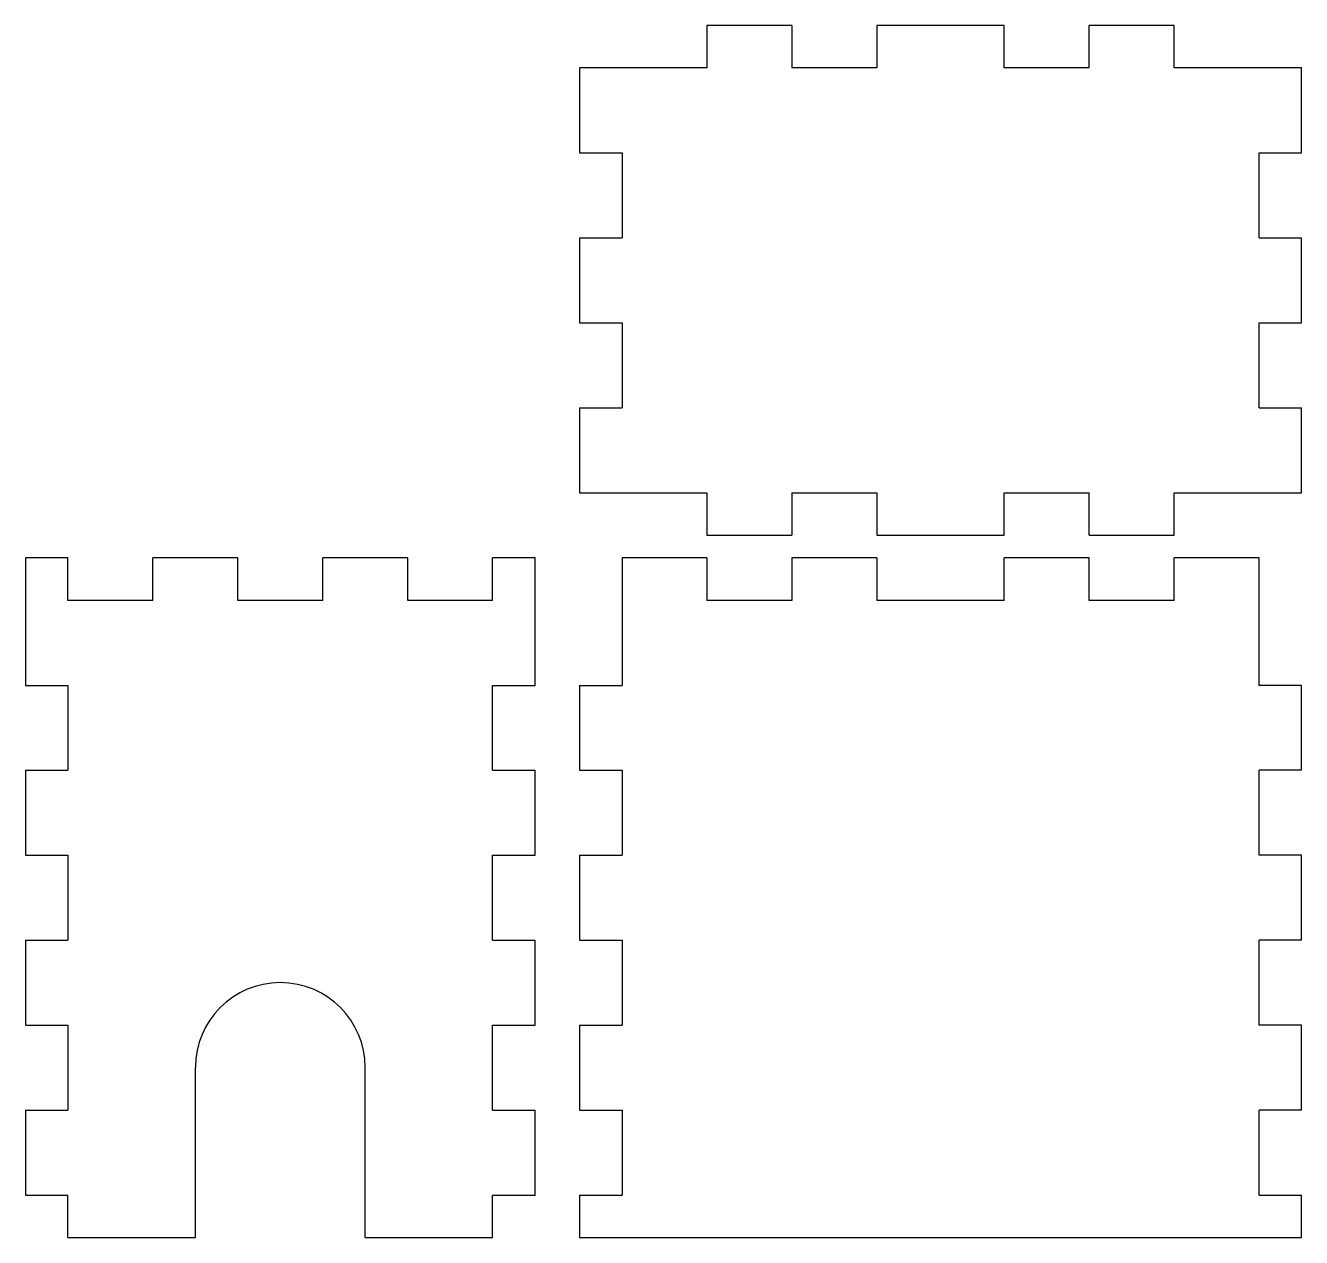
# Model space of a CAD drawing. Extents: x 0 to 191, y 0 to 181.
import ezdxf

# ---------------------------------------------------------------- set-up
doc = ezdxf.new("R2010")
doc.units = 0
doc.layers.add('CAD', color=7, linetype='CONTINUOUS')

msp = doc.modelspace()

# ---------------------------------------------------------------- linework, layer by layer
at = {"layer": 'CAD', "color": 5, "linetype": 'CONTINUOUS'}
for p, q in [((101.9, 181.2), (101.9, 174.85)), ((114.6, 181.2), (101.9, 181.2)), ((114.6, 181.2), (114.6, 174.85)), ((127.3, 181.2), (127.3, 174.85)), ((146.35, 181.2), (127.3, 181.2)), ((146.35, 174.85), (146.35, 181.2)), ((159.05, 174.85), (159.05, 181.2)), ((171.75, 181.2), (159.05, 181.2)), ((171.75, 174.85), (171.75, 181.2)), ((82.85, 174.85), (82.85, 162.15)), ((89.2, 174.85), (82.85, 174.85)), ((101.9, 174.85), (89.2, 174.85)), ((127.3, 174.85), (114.6, 174.85)), ((159.05, 174.85), (146.35, 174.85)), ((184.45, 174.85), (171.75, 174.85)), ((190.8, 174.85), (184.45, 174.85)), ((190.8, 162.15), (190.8, 174.85)), ((82.85, 162.15), (89.2, 162.15)), ((89.2, 162.15), (89.2, 149.45)), ((184.45, 162.15), (190.8, 162.15)), ((184.45, 149.45), (184.45, 162.15)), ((82.85, 149.45), (89.2, 149.45)), ((82.85, 149.45), (82.85, 136.75)), ((184.45, 149.45), (190.8, 149.45)), ((190.8, 136.75), (190.8, 149.45)), ((82.85, 136.75), (89.2, 136.75)), ((89.2, 136.75), (89.2, 124.05)), ((184.45, 124.05), (184.45, 136.75)), ((184.45, 136.75), (190.8, 136.75)), ((82.85, 124.05), (89.2, 124.05)), ((82.85, 124.05), (82.85, 111.35)), ((184.45, 124.05), (190.8, 124.05)), ((190.8, 111.35), (190.8, 124.05)), ((82.85, 111.35), (89.2, 111.35)), ((89.2, 111.35), (101.9, 111.35)), ((101.9, 111.35), (101.9, 105)), ((114.6, 111.35), (114.6, 105)), ((114.6, 111.35), (127.3, 111.35)), ((127.3, 111.35), (127.3, 105)), ((146.35, 105), (146.35, 111.35)), ((146.35, 111.35), (159.05, 111.35)), ((159.05, 105), (159.05, 111.35)), ((171.75, 105), (171.75, 111.35)), ((171.75, 111.35), (184.45, 111.35)), ((184.45, 111.35), (190.8, 111.35)), ((101.9, 105), (114.6, 105)), ((127.3, 105), (146.35, 105)), ((159.05, 105), (171.75, 105)), ((0, 101.6), (0, 82.55)), ((6.35, 101.6), (0, 101.6)), ((6.35, 95.25), (6.35, 101.6)), ((19.05, 95.25), (19.05, 101.6)), ((31.75, 101.6), (19.05, 101.6)), ((31.75, 95.25), (31.75, 101.6)), ((44.45, 95.25), (44.45, 101.6)), ((57.15, 101.6), (44.45, 101.6)), ((57.15, 95.25), (57.15, 101.6)), ((76.2, 101.6), (69.85, 101.6)), ((69.85, 95.25), (69.85, 101.6)), ((76.2, 82.55), (76.2, 101.6)), ((89.2, 101.6), (89.2, 95.25)), ((101.9, 101.6), (89.2, 101.6)), ((101.9, 101.6), (101.9, 95.25)), ((114.6, 101.6), (114.6, 95.25)), ((127.3, 101.6), (114.6, 101.6)), ((127.3, 101.6), (127.3, 95.25)), ((146.35, 95.25), (146.35, 101.6)), ((159.05, 101.6), (146.35, 101.6)), ((159.05, 95.25), (159.05, 101.6)), ((184.45, 101.6), (171.75, 101.6)), ((171.75, 95.25), (171.75, 101.6)), ((184.45, 95.25), (184.45, 101.6)), ((19.05, 95.25), (6.35, 95.25)), ((44.45, 95.25), (31.75, 95.25)), ((69.85, 95.25), (57.15, 95.25)), ((89.2, 95.25), (89.2, 82.55)), ((114.6, 95.25), (101.9, 95.25)), ((146.35, 95.25), (127.3, 95.25)), ((171.75, 95.25), (159.05, 95.25)), ((184.45, 82.55), (184.45, 95.25)), ((0, 82.55), (6.35, 82.55)), ((6.35, 82.55), (6.35, 69.85)), ((69.85, 82.55), (76.2, 82.55)), ((69.85, 69.85), (69.85, 82.55)), ((82.85, 82.55), (89.2, 82.55)), ((82.85, 82.55), (82.85, 69.85)), ((190.8, 82.55), (184.45, 82.55)), ((190.8, 69.85), (190.8, 82.55)), ((0, 69.85), (6.35, 69.85)), ((0, 69.85), (0, 57.15)), ((69.85, 69.85), (76.2, 69.85)), ((76.2, 57.15), (76.2, 69.85)), ((82.85, 69.85), (89.2, 69.85)), ((89.2, 69.85), (89.2, 57.15)), ((190.8, 69.85), (184.45, 69.85)), ((184.45, 57.15), (184.45, 69.85)), ((0, 57.15), (6.35, 57.15)), ((6.35, 57.15), (6.35, 44.45)), ((69.85, 57.15), (76.2, 57.15)), ((69.85, 44.45), (69.85, 57.15)), ((82.85, 57.15), (89.2, 57.15)), ((82.85, 57.15), (82.85, 44.45)), ((190.8, 57.15), (184.45, 57.15)), ((190.8, 44.45), (190.8, 57.15)), ((0, 44.45), (6.35, 44.45)), ((0, 44.45), (0, 31.75)), ((69.85, 44.45), (76.2, 44.45)), ((76.2, 31.75), (76.2, 44.45)), ((82.85, 44.45), (89.2, 44.45)), ((89.2, 44.45), (89.2, 31.75)), ((190.8, 44.45), (184.45, 44.45)), ((184.45, 31.75), (184.45, 44.45)), ((0, 31.75), (6.35, 31.75)), ((6.35, 31.75), (6.35, 19.05)), ((69.85, 19.05), (69.85, 31.75)), ((69.85, 31.75), (76.2, 31.75)), ((82.85, 31.75), (89.2, 31.75)), ((82.85, 31.75), (82.85, 19.05)), ((190.8, 31.75), (184.45, 31.75)), ((190.8, 19.05), (190.8, 31.75)), ((25.4, 0), (25.4, 25.4)), ((50.8, 0), (50.8, 25.4)), ((0, 19.05), (6.35, 19.05)), ((0, 19.05), (0, 6.35)), ((69.85, 19.05), (76.2, 19.05)), ((76.2, 6.35), (76.2, 19.05)), ((82.85, 19.05), (89.2, 19.05)), ((89.2, 19.05), (89.2, 6.35)), ((184.45, 6.35), (184.45, 19.05)), ((190.8, 19.05), (184.45, 19.05)), ((0, 6.35), (6.35, 6.35)), ((6.35, 0), (6.35, 6.35)), ((69.85, 6.35), (76.2, 6.35)), ((69.85, 0), (69.85, 6.35)), ((82.85, 6.35), (89.2, 6.35)), ((82.85, 6.35), (82.85, 0)), ((184.45, 6.35), (190.8, 6.35)), ((190.8, 0), (190.8, 6.35)), ((6.35, 0), (25.4, 0)), ((50.8, 0), (69.85, 0)), ((82.85, 0), (190.8, 0))]:
    msp.add_line(p, q, dxfattribs=at)
msp.add_arc((38.1, 25.4), 12.7, 0, 180, dxfattribs=at)

doc.saveas('drawing.dxf')
